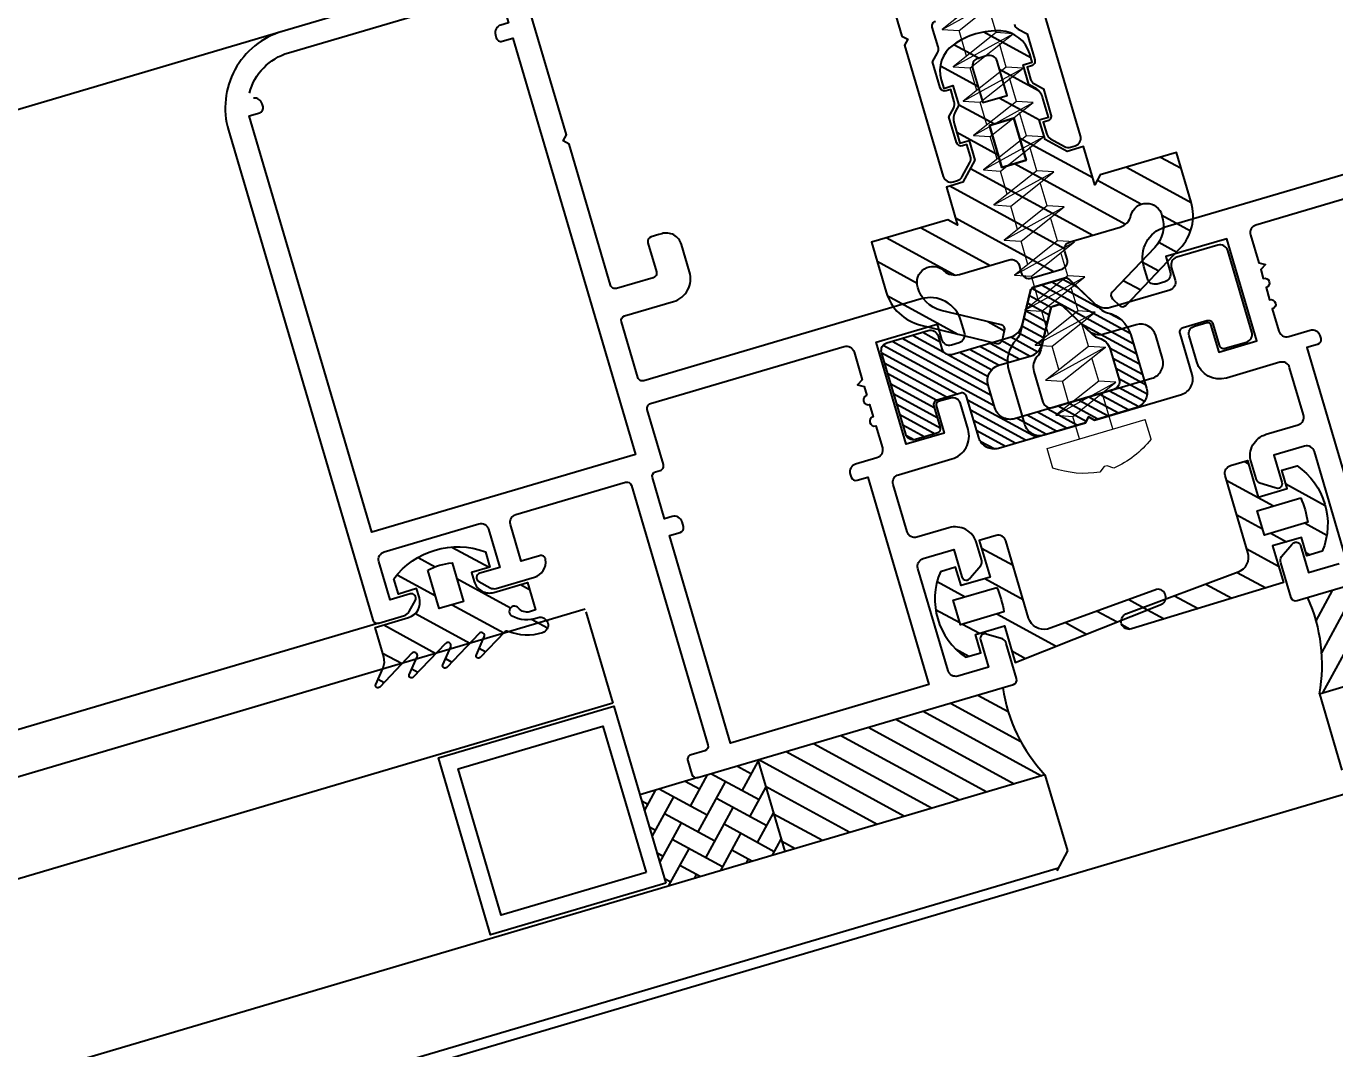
# Model space of a CAD drawing. Header units: millimetres. Extents: x 62878 to 70819, y -67946 to -61850.
# Drawn here: x 64011.28 to 64019.51, y -65510.03 to -65503.6 of the extents above; entities that cross this region are included whole.
import ezdxf
from ezdxf.enums import TextEntityAlignment as Align

# ---------------------------------------------------------------- set-up
doc = ezdxf.new("R2010")
doc.units = ezdxf.units.MM
doc.layers.add('alan hesabı1', color=7, linetype='Continuous', plot=False)
doc.layers.add('DOGRAMA', color=171, linetype='Continuous', lineweight=0)
doc.layers.add('MAH-ADI 1', color=12, linetype='Continuous')
doc.styles.add('bold', font='arial.ttf', dxfattribs={"height": 10})
pattern_1 = [(151.4266584183392, (64120.04222058725, -65463.42116544953), (0.07592747398675415, 0.1394151397588898), [])]

# ---------------------------------------------------------------- blocks, each defined once
blk = doc.blocks.new('a2we')
at = {"lineweight": 5, "ltscale": 0.5}
for p, q in [((-196.0144480926461, -415.2868589025547), (-196.5925912144022, -417.2488821181558)), ((-196.0144480926461, -415.2868589025547), (-195.4639709594615, -417.7110762494052)), ((-197.5747968978259, -417.6063757508618), (-196.5747276986959, -417.2423803302317)), ((-196.5747276986959, -417.2423803302317), (-194.1582851917165, -418.2620245979042)), ((-194.1582851917165, -418.2620245979042), (-197.5747968978259, -417.6063757508618)), ((-195.1583543907882, -418.6260200186506), (-197.5747968978259, -417.6063757508618)), ((-196.8896500078097, -417.895480952812), (-197.0961171580722, -418.3448917148726)), ((-197.1143788935161, -419.7428166739272), (-197.1143788935161, -418.4283854465556)), ((-194.1582851917165, -418.2620245979042), (-195.1583543907882, -418.6260200186506)), ((-195.1583543907882, -418.6260200186506), (-194.9264251741961, -419.2953524503964)), ((-198.1144480926461, -420.1068120946153), (-197.1143788935161, -419.7428166739268)), ((-197.1143788935161, -419.7428166739268), (-193.9153324771005, -421.0399975355008)), ((-197.1143788935161, -419.7428166739268), (-193.9153324771005, -421.0399975355008)), ((-194.9154016761394, -420.634479622855), (-194.9154016761394, -419.3608343693425)), ((-194.9154016761721, -421.4039929561312), (-198.1144480926461, -420.1068120946153)), ((-193.9153324771005, -421.0399975355008), (-198.1144480926461, -420.1068120946153)), ((-197.1143788935161, -422.2969096404012), (-197.1143788935162, -420.512330007273)), ((-193.9153324771005, -421.0399975355008), (-194.9154016761721, -421.4039929561312)), ((-194.9154016761721, -423.1885725893157), (-194.9154016761721, -421.4039929561312)), ((-198.1144480926461, -422.6609050610894), (-197.1143788935161, -422.2969096404012)), ((-194.9154016761721, -423.9580859226053), (-198.1144480926461, -422.6609050610894)), ((-193.9153324771005, -423.594090501975), (-198.1144480926461, -422.6609050610894)), ((-197.1143788935161, -422.2969096404012), (-193.9153324771005, -423.594090501975)), ((-197.1143788935161, -422.2969096404012), (-193.9153324771005, -423.594090501975)), ((-197.1143788935161, -424.8510026068752), (-197.1143788935162, -423.0664229737469)), ((-193.9153324771005, -423.594090501975), (-194.9154016761721, -423.9580859226053)), ((-194.9154016761721, -425.7426655557898), (-194.9154016761721, -423.9580859226053)), ((-198.1144480926461, -425.2149980275636), (-197.1143788935161, -424.8510026068752)), ((-194.9154016761721, -426.5121788890793), (-198.1144480926461, -425.2149980275636)), ((-193.9153324771005, -426.1481834684492), (-198.1144480926461, -425.2149980275636)), ((-197.1143788935161, -424.8510026068752), (-193.9153324771005, -426.1481834684492)), ((-197.1143788935161, -424.8510026068752), (-193.9153324771005, -426.1481834684492)), ((-197.1143788935161, -427.3050955733496), (-197.1143788935162, -425.6205159402211)), ((-193.9153324771005, -426.1481834684492), (-194.9154016761721, -426.5121788890793)), ((-194.9154016761721, -428.1967585222638), (-194.9154016761721, -426.5121788890793)), ((-198.1144480926461, -427.669090994038), (-197.1143788935161, -427.3050955733496)), ((-194.9154016761721, -428.9662718555534), (-198.1144480926461, -427.669090994038)), ((-193.9153324771005, -428.6022764349236), (-198.1144480926461, -427.669090994038)), ((-197.1143788935161, -427.3050955733496), (-193.9153324771005, -428.6022764349236)), ((-197.1143788935161, -427.3050955733496), (-193.9153324771005, -428.6022764349236)), ((-197.1143788935161, -429.5591885398237), (-197.1143788935161, -428.0237477951896)), ((-193.9153324771005, -428.6022764349236), (-194.9154016761721, -428.9662718555534)), ((-198.1144480926461, -429.9231839605702), (-197.1143788935161, -429.5591885398237)), ((-197.1143788935161, -429.5591885398237), (-193.9153324771005, -430.8563694013976)), ((-197.1143788935161, -429.5591885398237), (-193.9153324771005, -430.8563694013976)), ((-194.9154016761721, -430.450851488738), (-194.9154016761721, -428.9662718555534)), ((-194.9154016761721, -431.2203648220857), (-198.1144480926461, -429.9231839605702)), ((-193.9153324771005, -430.8563694013976), (-198.1144480926461, -429.9231839605702)), ((-197.1143788935161, -431.8132815063559), (-197.1143788935161, -430.2778407616635)), ((-193.9153324771005, -430.8563694013976), (-194.9154016761721, -431.2203648220857)), ((-194.9154016761721, -432.7049444552304), (-194.9154016761721, -431.2203648220857)), ((-198.1144480926461, -432.177276926986), (-197.1143788935161, -431.8132815063559)), ((-197.1143788935161, -431.8132815063559), (-193.9153324771005, -433.1104623678716)), ((-197.1143788935161, -431.8132815063559), (-193.9153324771005, -433.1104623678716)), ((-194.9154016761721, -433.4744577885599), (-198.1144480926461, -432.177276926986)), ((-193.9153324771005, -433.1104623678716), (-198.1144480926461, -432.177276926986)), ((-197.1143788935161, -434.0673744728301), (-197.1143788935161, -432.5319337281958)), ((-193.9153324771005, -433.1104623678716), (-194.9154016761721, -433.4744577885599)), ((-194.9154016761721, -434.9590374217446), (-194.9154016761721, -433.4744577885599)), ((-198.1144480926461, -434.4313698935184), (-197.1143788935161, -434.0673744728301)), ((-194.9154016761721, -435.7285507550341), (-198.1144480926461, -434.4313698935184)), ((-193.9153324771005, -435.364555334404), (-198.1144480926461, -434.4313698935184)), ((-197.1143788935161, -434.0673744728301), (-193.9153324771005, -435.364555334404)), ((-197.1143788935161, -434.0673744728301), (-193.9153324771005, -435.364555334404)), ((-197.1143788935161, -436.3642339800811), (-197.1143788935161, -434.7860266946118)), ((-193.9153324771005, -435.364555334404), (-194.9154016761721, -435.7285507550341)), ((-194.9154016761721, -437.2558969289955), (-194.9154016761721, -435.7285507550341)), ((-198.1144480926461, -436.7282294008277), (-197.1143788935161, -436.3642339800811)), ((-194.9154016761721, -438.0254102623434), (-198.1144480926461, -436.7282294008277)), ((-193.9153324771005, -437.6614148416551), (-198.1144480926461, -436.7282294008277)), ((-197.1143788935161, -436.3642339800811), (-193.9153324771005, -437.6614148416551)), ((-197.1143788935161, -436.3642339800811), (-193.9153324771005, -437.6614148416551)), ((-197.1143788935161, -438.6610934873901), (-197.1143788935161, -437.1337473134849)), ((-193.9153324771005, -437.6614148416551), (-194.9154016761721, -438.0254102623434)), ((-198.1144480926461, -439.0250889080787), (-197.1143788935161, -438.6610934873901)), ((-197.1143788935161, -438.6610934873901), (-193.9153324771005, -439.9582743489061)), ((-197.1143788935161, -438.6610934873901), (-193.9153324771005, -439.9582743489061)), ((-194.9154016761721, -439.5527564362646), (-194.9154016761721, -438.0254102623434)), ((-194.9154016761721, -440.3222697695944), (-198.1144480926461, -439.0250889080787)), ((-193.9153324771005, -439.9582743489061), (-198.1144480926461, -439.0250889080787)), ((-197.1143788935161, -440.9579529946993), (-197.1143788935161, -439.430606820736)), ((-193.9153324771005, -439.9582743489061), (-194.9154016761721, -440.3222697695944)), ((-194.9154016761721, -441.849615943574), (-194.9154016761721, -440.3222697695944)), ((-198.1144480926461, -441.3219484153295), (-197.1143788935161, -440.9579529946993)), ((-197.1143788935161, -440.9579529946993), (-193.9153324771005, -442.2551338562151)), ((-194.9154016761721, -442.6191292769035), (-198.1144480926461, -441.3219484153295)), ((-193.9153324771005, -442.2551338562151), (-198.1144480926461, -441.3219484153295)), ((-197.1143788935161, -443.2537258831643), (-197.1143788935161, -441.7274663280053)), ((-193.9153324771005, -442.2551338562151), (-194.9154016761721, -442.6191292769035)), ((-194.9154016761721, -444.1453888320787), (-194.9154016761721, -442.6191292769035)), ((-198.1144480926461, -443.6177213039109), (-197.1143788935161, -443.2537258831643)), ((-194.9154016761721, -444.9149021654266), (-198.1144480926461, -443.6177213039109)), ((-193.9153324771005, -444.5509067447383), (-198.1144480926461, -443.6177213039109)), ((-197.1143788935161, -443.2537258831643), (-193.9153324771005, -444.5509067447383)), ((-197.1143788935161, -445.5538642814245), (-197.1143788935161, -444.0232392165685)), ((-193.9153324771005, -444.5509067447383), (-194.9154016761721, -444.9149021654266)), ((-194.9154016761721, -446.4455272302989), (-194.9154016761721, -444.9149021654266)), ((-198.1144480926461, -445.9178597020545), (-197.1143788935161, -445.5538642814245)), ((-193.9153324771005, -446.8510451429402), (-198.1144480926461, -445.9178597020545)), ((-194.9154016761721, -447.2150405636282), (-198.1144480926461, -445.9178597020545)), ((-197.1143788935161, -445.5538642814245), (-193.9153324771005, -446.8510451429402)), ((-197.1143788935161, -445.5538642814245), (-193.9153324771005, -446.8510451429402)), ((-197.1143788935161, -447.8540026795677), (-197.1143788935161, -446.3233776147298)), ((-193.9153324771005, -446.8510451429402), (-194.9154016761721, -447.2150405636282)), ((-194.9154016761721, -448.7456656284821), (-194.9154016761721, -447.2150405636282)), ((-197.1143788935161, -447.8540026795677), (-198.1144480926461, -448.2179981003141)), ((-194.9154016761721, -449.5151789618299), (-198.1144480926461, -448.2179981003141)), ((-198.1144480926461, -448.2179981003141), (-193.9153324771005, -449.1511835411412)), ((-193.9153324771005, -449.1511835411412), (-197.1143788935161, -447.8540026795677)), ((-197.1143788935161, -450.1541410778275), (-197.1143788935161, -448.6235160129718)), ((-193.9153324770423, -449.1511835411412), (-194.9154016761721, -449.5151789618299)), ((-198.1144480926461, -450.5181364984577), (-197.1143788935161, -450.1541410778275)), ((-197.1143788935161, -450.1541410778275), (-193.9153324770423, -451.4513219393434)), ((-194.9154016761723, -451.0458040266858), (-194.9154016761721, -449.5151789618299)), ((-194.9154016761721, -451.8153173600317), (-198.1144480926461, -450.5181364984577)), ((-193.9153324770423, -451.4513219393434), (-198.1144480926461, -450.5181364984577)), ((-197.1143788935161, -453.2868589025547), (-197.1143788935162, -450.9236544111328)), ((-193.9153324770423, -451.4513219393434), (-194.9154016761721, -451.8153173600317)), ((-194.9154016761721, -453.2868589025547), (-194.9154016761721, -451.8153173600317)), ((-192.7980524524961, -453.2868589025547), (-199.230843732796, -453.2868589025547)), ((-199.230843732796, -454.5827171301502), (-199.230843732796, -453.2868589025547)), ((-192.7980524524961, -454.5827171301502), (-192.7980524524961, -453.2868589025547))]:
    blk.add_line(p, q, dxfattribs=at)
blk.add_lwpolyline([(-196.4690204826777, -455.6637351848848), (-196.1125089353335, -455.3998333582319), (-195.9163872499585, -455.3998333582319), (-195.5598757026143, -455.6637351848848)], dxfattribs=at)
for centre, radius, start, end in [((-196.9143788935627, -418.4283854465556), 0.2, 155.3251238657465, 180), ((-195.115401676151, -419.3608343693425), 0.2, 0, 19.11162363728389), ((-195.6603624057317, -449.5292358589606), 6.187568978619671, 234.757305859688, 262.4904896380407), ((-196.3685337795604, -449.5292358589606), 6.187568978619673, 277.5095103619591, 305.2426941403116)]:
    blk.add_arc(centre, radius, start, end, dxfattribs=at)

msp = doc.modelspace()

# ---------------------------------------------------------------- hatches: boundary and pattern name
at = {"layer": 'DOGRAMA', "lineweight": -2}
h = msp.add_hatch(dxfattribs=at)
h.set_pattern_fill('ANSI31', color=256, scale=0.05, angle=523.5057849383392, style=0)
h.set_pattern_definition(pattern_1)
edge = h.paths.add_edge_path(flags=16)
edge.add_arc((64017.34195179788, -65503.83456177213), 0.05000000001443655, 16.42665840571896, 106.426658405719)
edge.add_line((64017.32781240922, -65503.78660264693), (64017.270261459, -65503.80356991332))
edge.add_arc((64017.28440084768, -65503.8515290385), 0.05000000000870882, 106.4266584424238, 196.4266584424238)
edge.add_line((64017.2364417225, -65503.86566842718), (64017.30006897145, -65504.0814844905))
edge.add_line((64017.30006897145, -65504.0814844905), (64017.45353817205, -65504.03623844679))
edge.add_line((64017.45353817205, -65504.03623844679), (64017.38991092308, -65503.82042238348))
h.paths.add_polyline_path([(64017.49595633799, -65504.18011582234), (64017.34248713744, -65504.22536186605), (64017.42025377506, -65504.48913705455), (64017.57372297563, -65504.44389101083)], flags=16)
edge = h.paths.add_edge_path()
edge.add_arc((64017.23072283471, -65503.88163284759), 0.200000000004413, 125.8604395251817, 196.4266584084352)
edge.add_line((64017.03888633397, -65503.93819040219), (64017.05480854086, -65503.99219663479))
edge.add_line((64017.05480854086, -65503.99219663479), (64017.11235949107, -65503.97522936841))
edge.add_line((64017.11235949107, -65503.97522936841), (64017.14863671448, -65504.09827739687))
edge.add_line((64017.14863671448, -65504.09827739687), (64017.12786417362, -65504.13641914632))
edge.add_arc((64017.21568473407, -65504.18424747638), 0.09999999997396947, 151.4266584158592, 196.4266584151501)
edge.add_line((64017.11976648373, -65504.21252625369), (64017.15661213919, -65504.33750233609))
edge.add_line((64017.15661213919, -65504.33750233609), (64017.2141630894, -65504.3205350697))
edge.add_line((64017.2141630894, -65504.3205350697), (64017.25044031278, -65504.4435830982))
edge.add_line((64017.25044031278, -65504.4435830982), (64017.17487638254, -65504.58233071273))
edge.add_line((64017.17487638254, -65504.58233071273), (64017.07101200415, -65504.6129521807))
edge.add_line((64017.07101200415, -65504.6129521807), (64017.14170894744, -65504.85274780662))
edge.add_line((64017.14170894744, -65504.85274780662), (64017.07961043363, -65504.81892807008))
edge.add_line((64017.07961043363, -65504.81892807008), (64016.60001918174, -65504.96032195668))
edge.add_line((64016.60001918174, -65504.96032195668), (64016.69243206672, -65505.27377547476))
edge.add_arc((64016.9801868178, -65505.1889391428), 0.2999999999823797, 196.4266584217295, 256.4266584220418)
edge.add_line((64016.90977986091, -65505.48056023328), (64017.38734061385, -65505.59585916209))
edge.add_arc((64017.39438130953, -65505.56669705308), 0.02999999995691346, 256.4266584216652, 346.4266584351732)
edge.add_line((64017.42354341854, -65505.57373774875), (64017.43762480997, -65505.51541353064))
edge.add_arc((64017.40846270092, -65505.50837283497), 0.02999999998886199, 346.4266584649874, 436.4266584649874)
edge.add_line((64017.41550339659, -65505.47921072593), (64017.03896315274, -65505.38830148241))
edge.add_arc((64017.08590112398, -65505.19388742211), 0.1999999999681904, 194.5070610834814, 256.4266584264666, ccw=False)
edge.add_arc((64016.98674893097, -65505.21119705029), 0.1000000000219169, 46.42665842092367, 199.1415060142392, ccw=False)
edge.add_arc((64017.12460543666, -65505.06629852085), 0.0999999999748439, 226.4266584097233, 286.4266584111514)
edge.add_line((64017.15288421396, -65505.16221677119), (64017.46634018279, -65505.06980316369))
edge.add_arc((64017.48047957144, -65505.11776228887), 0.05000000000047861, 16.426658410434527, 106.4266584104345, ccw=False)
edge.add_line((64017.52843869663, -65505.10362290022), (64017.54257388158, -65505.15156776697))
edge.add_arc((64017.59053300675, -65505.13742837829), 0.04999999999475088, 196.4266584471393, 286.4266584471393)
edge.add_line((64017.60467239543, -65505.18538750346), (64017.79650889617, -65505.12882994885))
edge.add_arc((64017.78236950751, -65505.08087082367), 0.05000000000459372, 286.4266584264291, 376.4266584264291)
edge.add_line((64017.83032863269, -65505.066731435), (64017.81619344775, -65505.01878656827))
edge.add_arc((64017.86415257289, -65505.0046471796), 0.04999999996271989, 106.4266584405758, 196.4266584405758, ccw=False)
edge.add_line((64017.85001318422, -65504.95668805446), (64018.16346915309, -65504.86427444694))
edge.add_arc((64018.13519037572, -65504.76835619655), 0.1000000000313756, 286.426658440066, 346.4266584373677)
edge.add_arc((64018.32960443607, -65504.81529416784), 0.0999999999889756, 13.711810802312982, 166.4266583971216, ccw=False)
edge.add_arc((64018.23692012846, -65504.85454209432), 0.1999999999447855, -43.573341582872786, 18.346255759838016, ccw=False)
edge.add_line((64018.38181865787, -65504.99239859998), (64018.11481882164, -65505.27303739499))
edge.add_arc((64018.13655360105, -65505.29371587082), 0.02999999997991519, 136.4266584348923, 226.4266584248247)
edge.add_line((64018.11587512521, -65505.31545065023), (64018.15934468407, -65505.35680760194))
edge.add_arc((64018.18002315991, -65505.33507282256), 0.02999999996911625, 226.4266583960897, 316.4266584056681)
edge.add_line((64018.20175793931, -65505.3557512984), (64018.54039011714, -65504.99982101894))
edge.add_arc((64018.32304232297, -65504.79303626037), 0.300000000012608, 316.4266584142189, 376.4266584140402)
edge.add_line((64018.61079707409, -65504.70819992844), (64018.51838418908, -65504.39474641033))
edge.add_line((64018.51838418908, -65504.39474641033), (64018.03879293727, -65504.53614029693))
edge.add_line((64018.03879293727, -65504.53614029693), (64018.00497320074, -65504.59823881078))
edge.add_line((64018.00497320074, -65504.59823881078), (64017.93427625743, -65504.35844318484))
edge.add_line((64017.93427625743, -65504.35844318484), (64017.83041187905, -65504.38906465277))
edge.add_line((64017.83041187905, -65504.38906465277), (64017.6916642645, -65504.31350072251))
edge.add_line((64017.6916642645, -65504.31350072251), (64017.65538704111, -65504.19045269408))
edge.add_line((64017.65538704111, -65504.19045269408), (64017.71293799131, -65504.17348542767))
edge.add_line((64017.71293799131, -65504.17348542767), (64017.67609233583, -65504.04850934523))
edge.add_arc((64017.5801740855, -65504.0767881225), 0.09999999994879563, 16.42665839751458, 61.42665839856767)
edge.add_line((64017.62800241558, -65503.98896756208), (64017.58986066616, -65503.9681950212))
edge.add_line((64017.58986066616, -65503.9681950212), (64017.55358344276, -65503.84514699275))
edge.add_line((64017.55358344276, -65503.84514699275), (64017.61113439295, -65503.82817972636))
edge.add_line((64017.61113439295, -65503.82817972636), (64017.59521218608, -65503.77417349377))
edge.add_arc((64017.40337568532, -65503.83073104837), 0.2000000000138148, 16.4266584072563, 86.99287729099562)
edge.add_arc((64017.38918522837, -65504.10085857548), 0.4704999999589206, 86.99287730876995, 125.8604395429302)
at = {"layer": 'DOGRAMA', "lineweight": -2, "ltscale": 5}
h = msp.add_hatch(dxfattribs=at)
h.set_pattern_fill('ANSI31', color=256, scale=0.015, angle=523.5057849383392, style=0)
h.set_pattern_definition([(151.4266584183392, (64120.04222058725, -65463.42116544953), (0.02277824219602622, 0.04182454192766689), [])])
edge = h.paths.add_edge_path(flags=16)
edge.add_line((64017.74658735799, -65505.36110941155), (64017.77275110703, -65505.35339577176))
edge.add_arc((64017.7812347402, -65505.38217124685), 0.02999999997235457, 46.42665837644381, 106.4266583769053, ccw=False)
edge.add_line((64017.80191321605, -65505.36043646747), (64017.99054093484, -65505.53989693739))
edge.add_arc((64018.05946918765, -65505.46744767267), 0.09999999997561247, 226.4266584274046, 254.2856165380621)
edge.add_arc((64018.00530076556, -65505.65997242964), 0.1000000000183304, 16.426658416074076, 74.28561652765552, ccw=False)
edge.add_line((64018.10121901595, -65505.63169365232), (64018.15783093764, -65505.82371455959))
edge.add_arc((64018.10987181245, -65505.83785394824), 0.05000000000745758, -73.57334158956547, 16.426658408076776, ccw=False)
edge.add_line((64018.1240112011, -65505.88581307343), (64017.50054257373, -65506.06962512601))
edge.add_arc((64017.47226379639, -65505.97370687564), 0.1000000000091874, 196.4266584264291, 286.4266584264291, ccw=False)
edge.add_line((64017.37634554602, -65506.00198565297), (64017.333873013, -65505.85792387083))
edge.add_arc((64017.42979126338, -65505.82964509352), 0.1000000000099937, 106.4266584132543, 196.4266584132543, ccw=False)
edge.add_line((64017.40151248607, -65505.73372684314), (64017.60418369045, -65505.67397498325))
edge.add_arc((64017.57590491313, -65505.57805673291), 0.09999999997715645, 286.4266584231474, 346.4266584214358)
edge.add_line((64017.67311194327, -65505.60152571854), (64017.72590888214, -65505.382844191))
edge.add_arc((64017.75507099122, -65505.38988488667), 0.03000000002593329, 106.426658463888, 166.4266584677858, ccw=False)
edge = h.paths.add_edge_path()
edge.add_line((64017.16122016234, -65505.90882566998), (64017.01254687426, -65505.95265777482))
edge.add_arc((64017.02103050744, -65505.98143324992), 0.02999999999248517, 106.4266584090326, 196.4266584223615)
edge.add_line((64016.99225503234, -65505.98991688312), (64017.03184532061, -65506.12420243364))
edge.add_arc((64017.00306984549, -65506.13268606681), 0.03000000000027046, -73.57334163881319, 16.42665836118681, ccw=False)
edge.add_line((64017.01155347865, -65506.16146154192), (64016.87726792816, -65506.20105183023))
edge.add_arc((64016.86312853952, -65506.15309270501), 0.05000000002427939, 196.4266583850087, 286.42665838500875, ccw=False)
edge.add_line((64016.81516941431, -65506.16723209365), (64016.66387795567, -65505.65406945419))
edge.add_arc((64016.71183708086, -65505.63993006553), 0.05000000000951513, 106.42665840807669, 196.426658416074, ccw=False)
edge.add_line((64016.69769769221, -65505.59197094034), (64016.95667696824, -65505.51561824161))
edge.add_arc((64016.97081635688, -65505.56357736679), 0.04999999999144209, 16.426658404794978, 106.426658404795, ccw=False)
edge.add_line((64017.01877548206, -65505.54943797814), (64017.04281244277, -65505.63096849096))
edge.add_arc((64017.09077156793, -65505.61682910231), 0.04999999997462028, 196.426658427863, 286.4266584302208)
edge.add_line((64017.10491095659, -65505.66478822746), (64017.47869788294, -65505.55458774722))
edge.add_arc((64017.45041910566, -65505.45866949687), 0.09999999996686869, 286.4266584031541, 346.4266584032696)
edge.add_line((64017.54762613579, -65505.48213848253), (64017.60042307467, -65505.26345695496))
edge.add_arc((64017.62958518371, -65505.27049765064), 0.02999999999227717, 106.42665843569031, 166.4266584379716, ccw=False)
edge.add_line((64017.62110155051, -65505.24172217553), (64017.81340058253, -65505.18502825667))
edge.add_arc((64017.82188421574, -65505.21380373179), 0.03000000001261577, 46.42665844300268, 106.4266584411599, ccw=False)
edge.add_line((64017.8425626916, -65505.19206895235), (64018.0381094596, -65505.37811220782))
edge.add_arc((64018.10703771251, -65505.30566294317), 0.09999999998308097, 226.4266583624263, 256.9153300745828)
edge.add_arc((64018.03912050209, -65505.59787391576), 0.1999999999654021, 16.426658417969804, 76.91533013020171, ccw=False)
edge.add_line((64018.23095700279, -65505.54131636114), (64018.3299870905, -65505.877214644))
edge.add_arc((64018.23406884011, -65505.90549342131), 0.1000000000149152, -73.57334159192328, 16.426658408076776, ccw=False)
edge.add_line((64018.26234761741, -65506.00141167169), (64018.00336834145, -65506.07776437042))
edge.add_line((64018.00336834145, -65506.07776437042), (64017.96610923314, -65506.0574725285))
edge.add_line((64017.96610923314, -65506.0574725285), (64017.94581739121, -65506.09473163683))
edge.add_line((64017.94581739121, -65506.09473163683), (64017.39908336415, -65506.25592066755))
edge.add_arc((64017.37080458683, -65506.16000241716), 0.1000000000190303, 196.426658416074, 286.4266584160741, ccw=False)
edge.add_line((64017.27488633645, -65506.18828119448), (64017.19847927064, -65505.92911751191))
edge.add_arc((64017.16970379552, -65505.93760114509), 0.03000000000438556, 16.42665838784449, 106.4266583878445)
at = {"layer": 'DOGRAMA', "lineweight": -2}
h = msp.add_hatch(dxfattribs=at)
h.set_pattern_fill('ANSI31', color=256, scale=0.05, angle=523.5057849383392, style=0)
h.set_pattern_definition(pattern_1)
edge = h.paths.add_edge_path(flags=16)
edge.add_arc((64018.68614352843, -65506.83177971858), 0.6682513992395751, 9.550979209858212, 23.30233764019499, ccw=False)
edge.add_line((64019.34513186682, -65506.720900043), (64019.07157867442, -65506.80154944789))
edge.add_line((64019.07157867442, -65506.80154944789), (64019.02633263071, -65506.64808024732))
edge.add_line((64019.02633263071, -65506.64808024732), (64019.29988582309, -65506.56743084242))
edge = h.paths.add_edge_path()
edge.add_line((64018.85910594301, -65506.36376486799), (64018.96461601841, -65506.33265821294))
edge.add_line((64018.96461601841, -65506.33265821294), (64019.03248508396, -65506.56286201383))
edge.add_line((64019.03248508396, -65506.56286201383), (64019.21472975966, -65506.50913233694))
edge.add_line((64019.21472975966, -65506.50913233694), (64019.18079522691, -65506.3940304365))
edge.add_line((64019.18079522691, -65506.3940304365), (64019.27671347724, -65506.36575165916))
edge.add_arc((64019.02785363749, -65506.73103617861), 0.4419999999887079, -22.880989695839673, 55.734306537267514, ccw=False)
edge.add_line((64019.43507463022, -65506.9028938612), (64019.33915637988, -65506.93117263856))
edge.add_line((64019.33915637988, -65506.93117263856), (64019.30522184708, -65506.81607073812))
edge.add_line((64019.30522184708, -65506.81607073812), (64019.12297717136, -65506.86980041499))
edge.add_line((64019.12297717136, -65506.86980041499), (64019.19084623692, -65507.10000421588))
edge.add_line((64019.19084623692, -65507.10000421588), (64018.23474123295, -65507.39127546738))
edge.add_arc((64018.22060184429, -65507.34331634219), 0.05000000000459372, 113.136495223677, 286.4266584264291, ccw=False)
edge.add_line((64018.20095569788, -65507.29733777184), (64018.90667763324, -65507.03350704855))
edge.add_arc((64018.8724733425, -65506.93953861501), 0.1000000000257518, 290.0013879897891, 376.4266584228925)
edge.add_line((64018.9683915929, -65506.91125983768), (64018.82528620647, -65506.42586338182))
edge.add_arc((64018.87324533166, -65506.41172399317), 0.05000000000047861, 106.4266584024372, 196.4266584104345, ccw=False)
h = msp.add_hatch(dxfattribs=at)
h.set_pattern_fill('ANSI31', color=256, scale=0.03999999999999999, angle=523.5057849383392, style=0)
h.set_pattern_definition([(61.42665841833934, (63889.61451716415, -65531.3562423259), (-0.1115321118071118, 0.06074197918940329), [])])
h.paths.add_polyline_path([(64020.6276138804, -65506.84582910163, -0.4142135623420975), (64020.59345969777, -65506.82722824656), (64019.34412448675, -65507.1955593211, -0.1532309010706403), (64019.41787890027, -65507.79934760059), (64020.78950988051, -65507.39496108495)])
h.paths.add_polyline_path([(64020.88507244163, -65506.74125449482), (64020.6462147355, -65506.81167491904, -0.4142135623575963), (64020.6276138804, -65506.84582910163), (64020.78950988051, -65507.39496108495), (64021.05474510552, -65507.31676399701)])
h = msp.add_hatch(dxfattribs=at)
h.set_pattern_fill('ANSI31', color=256, scale=0.05, angle=523.5057849383392, style=0)
h.set_pattern_definition(pattern_1)
edge = h.paths.add_edge_path(flags=16)
edge.add_arc((64016.77459994389, -65507.39534416156), 0.6682513993233682, 9.550979196616879, 23.30233762691188, ccw=False)
edge.add_line((64017.43358828239, -65507.28446448612), (64017.16003509, -65507.36511389106))
edge.add_line((64017.16003509, -65507.36511389106), (64017.11478904627, -65507.21164469043))
edge.add_line((64017.11478904627, -65507.21164469043), (64017.38834223869, -65507.13099528551))
edge = h.paths.add_edge_path()
edge.add_line((64017.38337882619, -65506.80405395119), (64017.27786875082, -65506.83516060624))
edge.add_line((64017.27786875082, -65506.83516060624), (64017.34573781634, -65507.06536440713))
edge.add_line((64017.34573781634, -65507.06536440713), (64017.16349314067, -65507.11909408402))
edge.add_line((64017.16349314067, -65507.11909408402), (64017.1295586079, -65507.00399218356))
edge.add_line((64017.1295586079, -65507.00399218356), (64017.03364035752, -65507.03227096087))
edge.add_arc((64017.44086135027, -65507.20412864347), 0.4420000000010915, 157.1190103040248, 235.7343065362396)
edge.add_line((64017.19200151051, -65507.56941316293), (64017.28791976086, -65507.54113438564))
edge.add_line((64017.28791976086, -65507.54113438564), (64017.25398522812, -65507.42603248518))
edge.add_line((64017.25398522812, -65507.42603248518), (64017.43622990377, -65507.37230280826))
edge.add_line((64017.43622990377, -65507.37230280826), (64017.50409896937, -65507.60250660915))
edge.add_line((64017.50409896937, -65507.60250660915), (64018.41595898697, -65507.2404593868))
edge.add_arc((64018.4018195983, -65507.19250026161), 0.05000000000665127, 286.4266584344264, 459.7168216254257)
edge.add_line((64018.39338065992, -65507.14321756364), (64017.70674419817, -65507.39248618206))
edge.add_arc((64017.68450097688, -65507.29499136626), 0.1000000000027218, 196.4266584104345, 282.85192884147557, ccw=False)
edge.add_line((64017.58858272651, -65507.32327014356), (64017.44547734007, -65506.83787368769))
edge.add_arc((64017.39751821488, -65506.85201307638), 0.05000000001774534, 16.4266584480633, 106.4266584480633)
h = msp.add_hatch(dxfattribs=at)
h.set_pattern_fill('ANSI31', color=256, scale=0.05, angle=523.5057849383392, style=0)
h.set_pattern_definition(pattern_1)
edge = h.paths.add_edge_path(flags=16)
edge.add_arc((64013.99662350176, -65507.37509543105), 0.3999999999686579, 94.88969939822402, 117.96361746397321, ccw=False)
edge.add_line((64013.96252838201, -65506.97655117656), (64014.03376781374, -65507.21818685875))
edge.add_line((64014.03376781374, -65507.21818685875), (64013.88029861316, -65507.26343290244))
edge.add_line((64013.88029861316, -65507.26343290244), (64013.80905918145, -65507.0217972203))
edge = h.paths.add_edge_path()
edge.add_arc((64013.99662350168, -65507.37509543113), 0.5000000000136947, 69.55676077200542, 143.2965560632792, ccw=False)
edge.add_line((64014.17126314353, -65506.9065860977), (64014.19954192086, -65507.00250434806))
edge.add_line((64014.19954192086, -65507.00250434806), (64014.08444002038, -65507.03643888085))
edge.add_line((64014.08444002038, -65507.03643888085), (64014.10140728679, -65507.09398983105))
edge.add_arc((64014.19732553718, -65507.06571105373), 0.1000000000260092, 196.4266584148951, 286.4266584160741)
edge.add_line((64014.2256043145, -65507.16162930412), (64014.43662446527, -65507.099415994))
edge.add_line((64014.43662446527, -65507.099415994), (64014.48752626446, -65507.2720688447))
edge.add_line((64014.48752626446, -65507.2720688447), (64014.44965832004, -65507.28323313472))
edge.add_arc((64014.43127711482, -65507.22088627198), 0.06499999998951976, 218.017322873519, 286.42665838857977, ccw=False)
edge.add_arc((64014.35431498034, -65507.28105316262), 0.03268943072427655, 38.01732295071343, 231.8569375828324)
edge.add_arc((64014.43221341494, -65507.13331823445), 0.199259164221887, 240.5104368813318, 290.7763440407648)
edge.add_arc((64014.51576882206, -65507.36796314912), 0.05002797725624388, -72.60118295865698, 104.9120533439326, ccw=False)
edge.add_arc((64014.434210966, -65507.10709816778), 0.3233450412657546, 248.0409955326503, 287.3673056872349, ccw=False)
edge.add_arc((64014.30581946001, -65507.4255340931), 0.01999999997766502, 68.04099559146367, 136.4266584693949)
edge.add_line((64014.29132960706, -65507.41174844255), (64014.1396610303, -65507.57116459507))
edge.add_arc((64014.1287936406, -65507.56082535713), 0.0149999999947166, 156.4266583582481, 316.4266583754653, ccw=False)
edge.add_line((64014.11504540705, -65507.55482651772), (64014.16428532867, -65507.4419776985))
edge.add_arc((64014.14595435061, -65507.43397924597), 0.01999999999243951, 336.4266583936786, 496.4266583802545)
edge.add_line((64014.13146449767, -65507.42019359539), (64013.92864087953, -65507.63337790513))
edge.add_arc((64013.91777348981, -65507.6230386672), 0.01500000001053073, 156.4266584314231, 316.42665843293514, ccw=False)
edge.add_line((64013.90402525625, -65507.6170398278), (64013.95326517788, -65507.5041910086))
edge.add_arc((64013.93493419981, -65507.49619255606), 0.0200000000020181, 336.4266583829101, 496.4266583651531)
edge.add_line((64013.92044434688, -65507.48240690547), (64013.71762072871, -65507.69559121523))
edge.add_arc((64013.70675333899, -65507.6852519773), 0.01500000001053073, 156.4266584314231, 316.42665843293514, ccw=False)
edge.add_line((64013.69300510543, -65507.6792531379), (64013.74224502703, -65507.56640431868))
edge.add_arc((64013.72391404898, -65507.55840586614), 0.01999999998868056, 336.426658366238, 496.426658366621)
edge.add_line((64013.70942419606, -65507.54462021557), (64013.5066005779, -65507.75780452532))
edge.add_arc((64013.49573318819, -65507.74746528739), 0.01500000000024417, 156.4266584346665, 316.4266584339137, ccw=False)
edge.add_line((64013.48198495464, -65507.741466448), (64013.52792715624, -65507.63617539493))
edge.add_arc((64013.43627226586, -65507.59618313228), 0.100000000017246, 336.4266584256343, 376.4266584252503)
edge.add_line((64013.53219051623, -65507.56790435495), (64013.4774419616, -65507.38220376719))
edge.add_line((64013.4774419616, -65507.38220376719), (64013.6884621124, -65507.31999045711))
edge.add_arc((64013.66018333507, -65507.22407220674), 0.1000000000091874, 286.4266584264291, 376.4266584264291)
edge.add_line((64013.75610158544, -65507.1957934294), (64013.73913431907, -65507.13824247918))
edge.add_line((64013.73913431907, -65507.13824247918), (64013.62403241864, -65507.17217701199))
edge.add_line((64013.62403241864, -65507.17217701199), (64013.59575364131, -65507.07625876159))
h = msp.add_hatch(dxfattribs=at)
h.set_pattern_fill('ANSI31', color=256, scale=0.03999999999999999, angle=523.5057849383392, style=0)
h.set_pattern_definition([(151.4266584183392, (64139.51362541178, -65457.68057365442), (0.06074197918940329, 0.1115321118071118), [])])
h.paths.add_polyline_path([(64016.15782341327, -65508.16362012459, 0.4142135623420975), (64016.17642426838, -65508.12946594195), (64017.42575947941, -65507.76113486743, 0.1532309010706403), (64017.69135039363, -65508.3083655923), (64016.31971941342, -65508.71275210787)])
h.paths.add_polyline_path([(64015.88481152457, -65508.2154396937), (64016.12366923068, -65508.14501926949, 0.4142135623575963), (64016.15782341327, -65508.16362012459), (64016.31971941342, -65508.71275210787), (64016.05448418844, -65508.79094919589)])
h = msp.add_hatch(dxfattribs=at)
h.set_pattern_fill('AR-HBONE', color=256, scale=0.03, angle=523.5057849383392, style=0)
h.set_pattern_definition([(61.42665841833934, (64001.05554198509, -65475.24429024625), (-0.04799067648917342, 0.1627786686581245), [0.359999999999998, -0.1199999999999995]), (151.4266584183392, (64001.11293598117, -65475.13890557371), (-0.04799067648917342, 0.1627786686581245), [0.3599999999999989, -0.1199999999999998])])
h.paths.add_polyline_path([(64015.3827007466, -65508.36347282423), (64015.14290512067, -65508.43416976751), (64015.31257778456, -65509.0096792697), (64016.05448418844, -65508.79094919589), (64015.88481152457, -65508.2154396937)])

# ---------------------------------------------------------------- linework, layer by layer
at = {"layer": 'alan hesabı1'}
msp.add_lwpolyline([(63724.95426861863, -65595.46300699344), (64131.54280300612, -65475.35181634451), (64132.28794008258, -65475.75773597493), (64579.09331549415, -66991.10609428944), (64176.60329802258, -67109.7100704219), (64175.12696321385, -67104.70251828383), (64170.38691273129, -67106.09998781179)], close=True, dxfattribs=at)
at = {"layer": 'DOGRAMA', "lineweight": -2}
for p, q in [((64019.41787890026, -65507.79934760061), (64131.46900350286, -65474.74811085695)), ((64012.89375118637, -65503.6342836668), (63908.59866328222, -65534.45507125146)), ((64014.79918223736, -65507.26830261528), (63908.9694023273, -65538.54155063703)), ((64014.80355979288, -65507.28315076312), (64014.97323245677, -65507.85866026528)), ((64013.50056168126, -65507.35453648392), (63910.10710533057, -65537.9095035618)), ((64019.41787890027, -65507.79934760059), (64019.55927278689, -65508.27893885244)), ((64014.97323245677, -65507.85866026528), (63909.14345254673, -65539.13190828702)), ((64015.88481152454, -65508.21543969362), (64016.05448418844, -65508.79094919589)), ((64015.88481152454, -65508.21543969362), (64016.05448418844, -65508.79094919589)), ((64017.69135039363, -65508.3083655923), (63907.10402526543, -65540.9842409689)), ((64015.50739447204, -65508.32671041369), (64015.14290512066, -65508.43416976754)), ((64017.69135039363, -65508.3083655923), (64017.83274428022, -65508.78795684416)), ((64017.83274428025, -65508.78795684416), (64017.76510480719, -65508.91215387179)), ((63907.36961617965, -65541.53147169376), (64017.77557539954, -65508.89292816842))]:
    msp.add_line(p, q, dxfattribs=at)
at = {"layer": 'DOGRAMA', "lineweight": -2, "ltscale": 0.5}
for points in [[(64016.28203411705, -65501.93683299547), (64016.79105210874, -65503.66336150208), (64016.82831121705, -65503.68365334399), (64016.80801937513, -65503.72091245228), (64017.05121686004, -65504.54580940546, 0.4142135623730951), (64017.11331537388, -65504.57962914194), (64017.14140917897, -65504.57134647983, 0.1989123673795887), (64017.17118007056, -65504.54730151971), (64017.21900840061, -65504.45948095925, 0.1989123673797732), (64017.22305724557, -65504.42142740553), (64017.2006351948, -65504.34537447525), (64017.17185971967, -65504.35385810841, -0.4142135623730951), (64017.13460061141, -65504.33356626653), (64017.08652668996, -65504.17050524092), (64017.11720480228, -65504.11417525793, 0.1989123673797732), (64017.12125364724, -65504.0761217042), (64017.09883159647, -65504.00006877392), (64017.07005612135, -65504.00855240713, -0.4142135623729841), (64017.03279701305, -65503.98826056519), (64016.98472309162, -65503.82519953958), (64017.01540120396, -65503.76886955662, 0.1989123673797501), (64017.01945004892, -65503.73081600289), (64016.98288860945, -65503.60680394743, -0.4142135623729288), (64017.00318045139, -65503.56954483912)], [(64015.08068729472, -65502.98952754398), (64012.89375118637, -65503.6342836668, 0.4142135623730951), (64012.5555538211, -65504.25526880521), (64013.46330257292, -65507.33424464198, 0.4142135623730951), (64013.50056168126, -65507.35453648392), (64013.66294168729, -65507.30666334179, 0.1991096956269791), (64013.6927059479, -65507.28261477033), (64013.73130779521, -65507.21173552662, 0.6680969080520953), (64013.69847115145, -65507.17108195083), (64013.57213722385, -65507.20832792841), (64013.50144028058, -65506.96853230249, -0.4142135623730951), (64013.53526001712, -65506.90643378864), (64014.12995316937, -65506.73110536931, -0.4142135623730951), (64014.19205168323, -65506.76492510583), (64014.26274862652, -65507.00472073174), (64014.13640510714, -65507.04196953724, 0.6680969080520438), (64014.13087445073, -65507.09393462393), (64014.20175369445, -65507.13253647127, 0.1989616347782854), (64014.23981322865, -65507.13658911923), (64014.47961844641, -65507.06588934809, 0.3728392455561729), (64014.55031199169, -65506.95568554319, 0.4568501953068724), (64014.51213607749, -65506.9311959107), (64014.397034177, -65506.96513044348), (64014.32916511146, -65506.73492664266, -0.4142135623730951), (64014.362984848, -65506.67282812884), (64015.05359625065, -65506.46922093212, -0.4142135623730951), (64015.09085535896, -65506.48951277403), (64015.57159457332, -65508.12012303027, -0.4142135623730951), (64015.55130273141, -65508.15738213857), (64015.46497630608, -65508.18283303814, 0.4142135623730951), (64015.44468446415, -65508.22009214647), (64015.47013536373, -65508.30641857178, 0.4142135623730951), (64015.50739447204, -65508.32671041369), (64017.49290225466, -65507.74133972324, 0.4142135623730951), (64017.51319409655, -65507.70408061495), (64017.44835368804, -65507.48414965869, 0.1989616347783402), (64017.4243022887, -65507.45437580625), (64017.3282865428, -65507.42623942875, 0.6680475602943508), (64017.28516756336, -65507.46107484329), (64017.33538218824, -65507.6313968805), (64017.14354568753, -65507.68795443511, -0.4142135623730951), (64017.08144717367, -65507.65413469859), (64016.89197936565, -65507.01148242112, -0.4142135623730951), (64016.92579910216, -65506.9493839073), (64017.11763560292, -65506.89282635266), (64017.16785022779, -65507.06314838985, 0.6680475602943992), (64017.22297072034, -65507.0690206807), (64017.28836337827, -65506.99328718493, 0.1991096956271691), (64017.29241885417, -65506.95523724252), (64017.26151297845, -65506.85040818671, 0.4142135623730951), (64017.08763713968, -65506.75571292439), (64016.88620881391, -65506.81509835678, -0.4142135623730951), (64016.82411030007, -65506.78127862024), (64016.73644609044, -65506.48393204411, -0.4142135623730951), (64016.77026582692, -65506.42183353026), (64017.1059797032, -65506.32285780968, 0.4142135623730951), (64017.2074389128, -65506.13656226812), (64017.15936499135, -65505.97350124251, 0.4142135623730951), (64017.0972664775, -65505.93968150602), (64017.02053187721, -65505.96230452783, 0.4142135623730951), (64017.0070039826, -65505.98714393339), (64017.05790578176, -65506.15979678404), (64016.81811015584, -65506.23049372736), (64016.62864234785, -65505.58784144986), (64017.0123153493, -65505.4747263406), (64017.04059412664, -65505.57064459096, 0.4142135623730951), (64017.10269264047, -65505.60446432752), (64017.15065176565, -65505.59032493885, 0.4142135623730951), (64017.18447150218, -65505.52822642501), (64017.16184848034, -65505.45149182472, 0.4142135623730951), (64016.91345442492, -65505.31621287859), (64015.16774226829, -65505.83088662579, -0.4142135623730951), (64015.13048315996, -65505.81059478385), (64015.02726562275, -65505.46049317, -0.4142135623730951), (64015.04755746468, -65505.4232340617), (64015.35449586587, -65505.3327419743, 0.4142135623730951), (64015.45595507543, -65505.14644643274), (64015.40505327627, -65504.97379358207, 0.4142135623730951), (64015.2808562486, -65504.90615410903), (64015.2616725985, -65504.91180986451), (64015.21371347334, -65504.9259492532, 0.4142135623730951), (64015.19342163141, -65504.96320836149), (64015.2471513083, -65505.14545303716, -0.4142135623730951), (64015.22685946639, -65505.18271214547), (64014.9966556655, -65505.25058121106, -0.4142135623730951), (64014.95939655723, -65505.23028936911), (64014.69781786705, -65504.34304555324), (64014.66055875875, -65504.32275371131), (64014.68085060064, -65504.28549460301), (64014.41927191048, -65503.39825078716, -0.4142135623730951)], [(64012.68711650243, -65504.02180910454, -0.2621398995659221), (64012.93334147461, -65503.7685692173), (64014.20905420446, -65503.39246147897, -0.4142135623730951), (64014.27115271832, -65503.42628121554), (64014.31639876205, -65503.57975041612), (64014.26843963685, -65503.59388980473, 0.4142135623730951), (64014.2346199003, -65503.65598831861), (64014.24027565579, -65503.67517196867, 0.4142135623730951), (64014.27753476407, -65503.69546381061), (64014.34467753935, -65503.67566866649), (64015.11668816007, -65506.29423690155), (64013.45730242872, -65506.78345974909), (64012.68529180797, -65504.16489151408), (64012.75243458325, -65504.1450963699, 0.4142135623730951), (64012.77272642515, -65504.10783726162), (64012.7670706697, -65504.08865361157, 0.3618128521052944), (64012.71389400994, -65504.05306597201)], [(64017.49904130073, -65503.5894221163, 0.1989123673796753), (64017.52308626087, -65503.61919300785), (64017.57941624388, -65503.64987112024), (64017.62749016534, -65503.8129321458, -0.4142135623736503), (64017.60719832339, -65503.85019125414), (64017.5784228483, -65503.85867488736), (64017.60084489907, -65503.93472781761, 0.1989123673797502), (64017.62488985921, -65503.96449870923), (64017.68121984225, -65503.99517682157), (64017.72929376367, -65504.15823784716, -0.4142135623732063), (64017.70900192174, -65504.19549695548), (64017.68022644662, -65504.20398058867), (64017.70264849743, -65504.28003351892, 0.1989123673796753), (64017.72669345758, -65504.30980441054), (64017.81451401801, -65504.35763274062, 0.1989123673797207), (64017.8525675717, -65504.36168158553), (64017.88066137682, -65504.35339892344, 0.4142135623730951), (64017.91448111334, -65504.29130040958), (64017.67128362841, -65503.46640345645)], [(64019.5753216832, -65506.91888648838), (64019.38585387522, -65506.27623421091, 0.4142135623730951), (64019.32375536138, -65506.24241447439), (64019.1319188606, -65506.29897202901), (64019.1821334855, -65506.46929406618, -0.6680475602943992), (64019.13901450604, -65506.50412948079), (64019.04299593226, -65506.47598351145, -0.1991096956271691), (64019.0189473608, -65506.44621925081), (64018.98804148508, -65506.34139019503, -0.4142135623730951), (64019.08273674733, -65506.16751435623), (64019.28416507313, -65506.10812892386, 0.4142135623730951), (64019.31798480963, -65506.04603041004), (64019.23032059997, -65505.74868383391, 0.4142135623730951), (64019.16822208614, -65505.71486409738), (64018.83250820984, -65505.81383981796, -0.4142135623730951), (64018.64621266833, -65505.71238060838), (64018.59813874687, -65505.54931958277, -0.4142135623730951), (64018.63195848341, -65505.48722106894), (64018.7086930837, -65505.46459804708, -0.4142135623730951), (64018.73353248923, -65505.47812594165), (64018.78443428842, -65505.65077879236), (64019.02422991434, -65505.58008184905), (64018.83476210628, -65504.93742957163), (64018.45108910482, -65505.05054468088), (64018.47936788215, -65505.14646293124, -0.4142135623730951), (64018.44554814562, -65505.20856144511), (64018.39758902044, -65505.22270083376, -0.4142135623730951), (64018.33549050659, -65505.18888109722), (64018.31286748474, -65505.1121464969, -0.4142135623730951), (64018.44814643086, -65504.86375244154), (64020.19385858754, -65504.3490786944, 0.4142135623730951)], [(64021.26248949412, -65506.62998377474), (64019.27698171147, -65507.2153544652, -0.4142135623730951), (64019.23972260318, -65507.19506262324), (64019.17488219465, -65506.97513166699, -0.1989616347783402), (64019.17893484272, -65506.93707213277), (64019.24433032852, -65506.86134822881, -0.6680475602943508), (64019.29945082109, -65506.86722051966), (64019.34966544594, -65507.03754255686), (64019.5415019467, -65506.9809850022, 0.4142135623730951)]]:
    msp.add_lwpolyline(points, format="xyb", dxfattribs=at)
at = {"layer": 'DOGRAMA', "lineweight": -2}
for points in [[(64017.11356025167, -65503.71954358472, 0.3180171180317411), (64017.03888633397, -65503.93819040219), (64017.05480854086, -65503.99219663479), (64017.11235949107, -65503.97522936841), (64017.14863671448, -65504.09827739687), (64017.12786417362, -65504.13641914632, 0.198912367379756), (64017.11976648373, -65504.21252625369), (64017.15661213919, -65504.33750233609), (64017.2141630894, -65504.3205350697), (64017.25044031278, -65504.4435830982), (64017.17487638254, -65504.58233071273), (64017.07101200415, -65504.6129521807), (64017.14170894744, -65504.85274780662), (64017.07961043363, -65504.81892807008), (64016.60001918174, -65504.96032195668), (64016.69243206672, -65505.27377547476, 0.2679491924317952), (64016.90977986091, -65505.48056023328), (64017.38734061385, -65505.59585916209, 0.4142135623735607), (64017.42354341854, -65505.57373774875), (64017.43762480997, -65505.51541353064, 0.4142135623726812), (64017.41550339659, -65505.47921072593), (64017.03896315274, -65505.38830148241, -0.2769467766270159), (64016.89227776873, -65505.24398728527, -0.7863209524829787), (64017.05567718382, -65505.13874778555, 0.2679491924310053), (64017.15288421396, -65505.16221677119), (64017.46634018279, -65505.06980316369, -0.4142135623730951), (64017.52843869663, -65505.10362290022), (64017.54257388158, -65505.15156776697, 0.4142135623730951), (64017.60467239543, -65505.18538750346), (64017.79650889617, -65505.12882994885, 0.4142135623730951), (64017.83032863269, -65505.066731435), (64017.81619344775, -65505.01878656827, -0.4142135623730133), (64017.85001318422, -65504.95668805446), (64018.16346915309, -65504.86427444694, 0.2679491924310054), (64018.23239740593, -65504.79182518217, -0.7863209524829787), (64018.42675446388, -65504.79159032648, -0.2769467766270156), (64018.38181865787, -65504.99239859998), (64018.11481882164, -65505.27303739499, 0.4142135623726812), (64018.11587512521, -65505.31545065023), (64018.15934468407, -65505.35680760194, 0.4142135623735606), (64018.20175793931, -65505.3557512984), (64018.54039011714, -65504.99982101894, 0.2679491924317952), (64018.61079707409, -65504.70819992844), (64018.51838418908, -65504.39474641033), (64018.03879293727, -65504.53614029693), (64018.00497320074, -65504.59823881078), (64017.93427625743, -65504.35844318484), (64017.83041187905, -65504.38906465277), (64017.6916642645, -65504.31350072251), (64017.65538704111, -65504.19045269408), (64017.71293799131, -65504.17348542767), (64017.67609233583, -65504.04850934523, 0.1989123673796753), (64017.62800241558, -65503.98896756208), (64017.58986066616, -65503.9681950212), (64017.55358344276, -65503.84514699275), (64017.61113439295, -65503.82817972636), (64017.59521218608, -65503.77417349377, 0.3180171180316094), (64017.41386770536, -65503.63100644418, 0.1712365548905719)], [(64017.38991092308, -65503.82042238348, 0.4142135623730951), (64017.32781240922, -65503.78660264693), (64017.270261459, -65503.80356991332, 0.4142135623730951), (64017.2364417225, -65503.86566842718), (64017.30006897145, -65504.0814844905), (64017.45353817205, -65504.03623844679)], [(64018.85910594301, -65506.36376486799), (64018.96461601841, -65506.33265821294), (64019.03248508396, -65506.56286201383), (64019.21472975966, -65506.50913233694), (64019.18079522691, -65506.3940304365), (64019.27671347724, -65506.36575165916, -0.3571428571427583), (64019.43507463022, -65506.9028938612), (64019.33915637988, -65506.93117263856), (64019.30522184708, -65506.81607073812), (64019.12297717136, -65506.86980041499), (64019.19084623692, -65507.10000421588), (64018.23474123295, -65507.39127546738, -0.9430953754055073), (64018.20095569788, -65507.29733777184), (64018.90667763324, -65507.03350704855, 0.3960555621610378), (64018.9683915929, -65506.91125983768), (64018.82528620647, -65506.42586338182, -0.4142135623731011)], [(64019.29988582309, -65506.56743084242, -0.0600737299861167), (64019.34513186682, -65506.720900043), (64019.07157867442, -65506.80154944789), (64019.02633263071, -65506.64808024732)], [(64017.38337882619, -65506.80405395119), (64017.27786875082, -65506.83516060624), (64017.34573781634, -65507.06536440713), (64017.16349314067, -65507.11909408402), (64017.1295586079, -65507.00399218356), (64017.03364035752, -65507.03227096087, 0.3571428571427583), (64017.19200151051, -65507.56941316293), (64017.28791976086, -65507.54113438564), (64017.25398522812, -65507.42603248518), (64017.43622990377, -65507.37230280826), (64017.50409896937, -65507.60250660915), (64018.41595898697, -65507.2404593868, 0.9430953754055073), (64018.39338065992, -65507.14321756364), (64017.70674419817, -65507.39248618206, -0.3960555621610378), (64017.58858272651, -65507.32327014356), (64017.44547734007, -65506.83787368769, 0.4142135623731011)], [(64013.59575364131, -65507.07625876159, -0.3333333333332296), (64014.17126314353, -65506.9065860977), (64014.19954192086, -65507.00250434806), (64014.08444002038, -65507.03643888085), (64014.10140728679, -65507.09398983105, 0.4142135623730951), (64014.2256043145, -65507.16162930412), (64014.43662446527, -65507.099415994), (64014.48752626446, -65507.2720688447), (64014.44965832004, -65507.28323313472, -0.3076847592325949), (64014.38006851727, -65507.26091975217, 1.128701775595035), (64014.33412510053, -65507.30676245345, 0.2229122392588673), (64014.50289481827, -65507.31962001584, -0.9785310008372164), (64014.53072824237, -65507.41570217143, -0.1732976222504512), (64014.3132983218, -65507.40698506009, 0.3075716929246892), (64014.29132960706, -65507.41174844255), (64014.1396610303, -65507.57116459507, -0.8390996311771624), (64014.11504540705, -65507.55482651772), (64014.16428532867, -65507.4419776985, 0.8390996311772869), (64014.13146449767, -65507.42019359539), (64013.92864087953, -65507.63337790513, -0.8390996311771624), (64013.90402525625, -65507.6170398278), (64013.95326517788, -65507.5041910086, 0.839099631177325), (64013.92044434688, -65507.48240690547), (64013.71762072871, -65507.69559121523, -0.8390996311769768), (64013.69300510543, -65507.6792531379), (64013.74224502703, -65507.56640431868, 0.8390996311770358), (64013.70942419606, -65507.54462021557), (64013.5066005779, -65507.75780452532, -0.8390996311781366), (64013.48198495464, -65507.741466448), (64013.52792715624, -65507.63617539493, 0.1763269807084491), (64013.53219051623, -65507.56790435495), (64013.4774419616, -65507.38220376719), (64013.6884621124, -65507.31999045711, 0.4142135623728453), (64013.75610158544, -65507.1957934294), (64013.73913431907, -65507.13824247918), (64013.62403241864, -65507.17217701199)], [(64013.80905918145, -65507.0217972203, -0.1010205144335734), (64013.96252838201, -65506.97655117656), (64014.03376781374, -65507.21818685875), (64013.88029861316, -65507.26343290244)], [(64013.80905918145, -65507.0217972203, -0.1010205144335734), (64013.96252838201, -65506.97655117656), (64014.03376781374, -65507.21818685875), (64013.88029861316, -65507.26343290244)], [(64017.38834223869, -65507.13099528551, -0.0600737299861167), (64017.43358828239, -65507.28446448612), (64017.16003509, -65507.36511389106), (64017.11478904627, -65507.21164469043)]]:
    msp.add_lwpolyline(points, format="xyb", close=True, dxfattribs=at)
for points in [[(64017.49595633799, -65504.18011582234), (64017.34248713744, -65504.22536186605), (64017.42025377506, -65504.48913705455), (64017.57372297563, -65504.44389101083)], [(64017.34248713744, -65504.22536186605), (64017.49595633799, -65504.18011582234), (64017.57372297563, -65504.44389101083), (64017.42025377506, -65504.48913705455)], [(64015.30692202911, -65508.99049561961), (64014.2038621499, -65509.31570155878), (64013.875828333, -65508.20304985448), (64014.97888821224, -65507.87784391535)], [(64015.18272500142, -65508.9228561466), (64014.27150162293, -65509.1915045311), (64014.00002536069, -65508.27068932755), (64014.91124873918, -65508.00204094307)]]:
    msp.add_lwpolyline(points, close=True, dxfattribs=at)
at = {"layer": 'DOGRAMA', "linetype": 'ByBlock', "lineweight": -2}
msp.add_lwpolyline([(64020.23627675353, -65504.49295606995), (64019.01811497382, -65504.85209654186, 0.4142135623730951), (64018.98429523734, -65504.91419505568), (64019.03606236709, -65505.08978300482), (64019.07871566594, -65505.10008153357), (64019.04847109457, -65505.1318719331), (64019.06488975269, -65505.18756206923, -0.9999999999999998), (64019.08185701907, -65505.24511301944), (64019.1044800409, -65505.32184761978, -0.9999999999999998), (64019.12144730731, -65505.37939856997), (64019.1624515344, -65505.51848003306, 0.4142135623730951), (64019.22455004825, -65505.55229976954), (64019.35883559877, -65505.51270948129, -0.4142135623730951), (64019.42093411262, -65505.54652921784), (64019.42658986806, -65505.56571286792, -0.4142135623730951), (64019.40629802617, -65505.6029719762), (64019.33915525089, -65505.62276712035), (64019.72374662238, -65506.92725532534)], format="xyb", dxfattribs=at)
at = {"layer": 'DOGRAMA', "lineweight": -2, "ltscale": 0.5}
for points in [[(64018.5614944257, -65505.49599449422), (64018.71016771376, -65505.4521623894, -0.4142135623730951), (64018.74742682209, -65505.47245423132), (64018.78701711029, -65505.6067397819, 0.4142135623730951), (64018.82427621861, -65505.62703162372), (64018.95856176913, -65505.58744133553, 0.4142135623730951), (64018.99238150568, -65505.52534282167), (64018.84109004703, -65505.0121801822, 0.4142135623730951), (64018.77899153319, -65504.97836044566), (64018.52001225719, -65505.05471314443, 0.4142135623730951), (64018.48619252067, -65505.11681165824), (64018.51022948137, -65505.19834217105, -0.4142135623730951), (64018.47640974483, -65505.26044068493), (64018.10262281851, -65505.37064116514, -0.2679491924311303), (64018.00541578835, -65505.34717217952), (64017.84243049961, -65505.19210792544, 0.2679491924310549), (64017.81326839061, -65505.18506722973), (64017.6209693585, -65505.24176114862, 0.2679491924311364), (64017.60029088267, -65505.26349592803), (64017.53694608123, -65505.52586602441, -0.1338222992157564), (64017.51159780357, -65505.57194069191, 0.2702358223096737), (64017.46347880789, -65505.76758555272), (64017.56250889554, -65506.1034838356, 0.4142135623730951), (64017.68670592322, -65506.17112330864), (64017.94568519922, -65506.09477060988), (64017.96597704113, -65506.0575115016), (64018.00323614946, -65506.07780334352), (64018.54997017651, -65505.91661431279, 0.4142135623730951), (64018.61760964961, -65505.79241728508), (64018.5412025838, -65505.53325360254, -0.4142135623731091)], [(64017.16122016234, -65505.90882566998), (64017.01254687426, -65505.95265777482, 0.4142135623730951), (64016.99225503234, -65505.98991688312), (64017.03184532061, -65506.12420243364, -0.4142135623730951), (64017.01155347865, -65506.16146154192), (64016.87726792816, -65506.20105183023, -0.4142135623730951), (64016.81516941431, -65506.16723209365), (64016.66387795567, -65505.65406945419, -0.4142135623730951), (64016.69769769221, -65505.59197094034), (64016.95667696824, -65505.51561824161, -0.4142135623730951), (64017.01877548206, -65505.54943797814), (64017.04281244277, -65505.63096849096, 0.4142135623730951), (64017.10491095659, -65505.66478822746), (64017.47869788294, -65505.55458774722, 0.2679491924311303), (64017.54762613579, -65505.48213848253), (64017.60042307467, -65505.26345695496, -0.2679491924310549), (64017.62110155051, -65505.24172217553), (64017.81340058253, -65505.18502825667, -0.2679491924311364), (64017.8425626916, -65505.19206895235), (64018.0381094596, -65505.37811220782, 0.1338222992157564), (64018.08439864231, -65505.40306660069, -0.2702358223096737), (64018.23095700279, -65505.54131636114), (64018.3299870905, -65505.877214644, -0.4142135623730951), (64018.26234761741, -65506.00141167169), (64018.00336834145, -65506.07776437042), (64017.96610923314, -65506.0574725285), (64017.94581739121, -65506.09473163683), (64017.39908336415, -65506.25592066755, -0.4142135623730951), (64017.27488633645, -65506.18828119448), (64017.19847927064, -65505.92911751191, 0.4142135623731091)], [(64017.74658735799, -65505.36110941155), (64017.77275110703, -65505.35339577176, -0.2679491924311364), (64017.80191321605, -65505.36043646747), (64017.99054093484, -65505.53989693739, 0.1221599187188834), (64018.03238497662, -65505.56371005114, -0.2579611168298657), (64018.10121901595, -65505.63169365232), (64018.15783093764, -65505.82371455959, -0.4142135623730951), (64018.1240112011, -65505.88581307343), (64017.50054257373, -65506.06962512601, -0.4142135623730951), (64017.37634554602, -65506.00198565297), (64017.333873013, -65505.85792387083, -0.4142135623730951), (64017.40151248607, -65505.73372684314), (64017.60418369045, -65505.67397498325, 0.2679491924311186), (64017.67311194327, -65505.60152571854), (64017.72590888214, -65505.382844191, -0.2679491924310675)], [(64017.77261891501, -65505.35343474483), (64017.74645516598, -65505.36114838465, 0.2679491924311364), (64017.72577669012, -65505.38288316407), (64017.66467322359, -65505.63596979533, -0.1221599187188834), (64017.64244000795, -65505.67867427213, 0.2579611168298657), (64017.62149557212, -65505.77312651194), (64017.67810749375, -65505.96514741925, 0.4142135623730951), (64017.74020600762, -65505.99896715577), (64018.36367463503, -65505.81515510324, 0.4142135623730951), (64018.43131410807, -65505.69095807553), (64018.38884157505, -65505.54689629341, 0.4142135623730951), (64018.26464454736, -65505.47925682036), (64018.06197334298, -65505.53900868025, -0.2679491924311186), (64017.96476631285, -65505.51553969462), (64017.80178102406, -65505.36047544052, 0.2679491924310675)]]:
    msp.add_lwpolyline(points, format="xyb", close=True, dxfattribs=at)
at = {"layer": 'DOGRAMA', "linetype": 'ByBlock', "lineweight": -2}
msp.add_lwpolyline([(64016.57101524313, -65505.92281027943, 0.9999999999999998), (64016.58798250953, -65505.98036122971), (64016.61060553134, -65506.05709582998, 0.9999999999999998), (64016.62757279775, -65506.1146467802), (64016.66857702482, -65506.25372824322, -0.4142135623730951), (64016.63475728834, -65506.31582675707), (64016.50047173783, -65506.35541704536, 0.4142135623730951), (64016.46665200129, -65506.41751555914), (64016.47230775677, -65506.43669920927, 0.4142135623730951), (64016.50956686505, -65506.45699105113), (64016.57670964028, -65506.43719590704), (64016.9613010118, -65507.741684112), (64015.71436375703, -65508.10930821711), (64015.32977238556, -65506.80482001216), (64015.39691516077, -65506.78502486803, 0.4142135623730951), (64015.41720700266, -65506.74776575972), (64015.4087233695, -65506.71899028461, 0.4142135623730951), (64015.34662485566, -65506.68517054807), (64015.2986657305, -65506.69930993671), (64015.22231303175, -65506.44033066071, -0.4142135623730951), (64015.24260487365, -65506.40307155244), (64015.27138034877, -65506.39458791925, 0.4142135623730951), (64015.29167219067, -65506.35732881095), (64015.18986859234, -65506.01202310959, -0.4142135623730951), (64015.21016043427, -65505.97476400131), (64016.4283222139, -65505.6156235294, -0.4142135623730951), (64016.49042072775, -65505.64944326591), (64016.54218785752, -65505.82503121503), (64016.5119432861, -65505.85682161454), (64016.55459658501, -65505.8671201433)], format="xyb", close=True, dxfattribs=at)
at = {"layer": 'DOGRAMA', "lineweight": -2}
for centre, start, end in [((64018.41903595711, -65507.61496024449), 349.5408907000656, 24.38778172230546), ((64018.43041221682, -65507.61160627678), 188.4655351136482, 223.3124261373018)]:
    msp.add_arc(centre, 1.015719411173231, start, end, dxfattribs=at)

# ---------------------------------------------------------------- block references
at = {"layer": 'DOGRAMA', "linetype": 'ByBlock', "lineweight": -2, "xscale": -0.09999999999204405, "yscale": 0.09999999999854481, "zscale": 0.1, "rotation": 16.42665841093275}
msp.add_blockref('a2we', (63986.39362932739, -65468.2296114239), dxfattribs=at)

# ---------------------------------------------------------------- texts
at = {"layer": 'MAH-ADI 1', "style": 'bold', "width": 0.75}
msp.add_text('beton parapet h: 30 cm', height=16, rotation=16.46060353873079, dxfattribs=at).set_placement((63947.22205857075, -65474.12517458087), align=Align.MIDDLE_CENTER)

doc.saveas('drawing.dxf')
